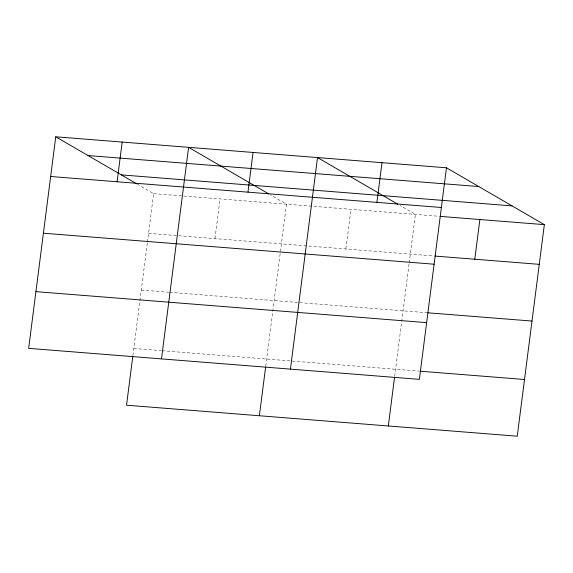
<?xml version="1.0" encoding="UTF-8"?>
<svg xmlns="http://www.w3.org/2000/svg" width="573" height="573" viewBox="0 0 573 573"><rect width="100%" height="100%" fill="white"/><g stroke="black" fill="none" stroke-linecap="round" stroke-linejoin="round"><path stroke-width="0.43" stroke-dasharray="2.87 2.15" d="M132.886 355.582L147.297 243.102M147.411 242.214L153.636 193.653L137.484 184.27M214.968 238.619L220.053 198.917M265.736 366.126L286.479 204.189L270.327 194.806M345.856 249.004L350.948 209.303M394.668 376.354L409.079 263.867M409.194 262.978L415.411 214.417L400.033 205.485M153.636 193.653L182.859 195.966M183.747 196.038L439.255 216.308M148.55 233.354L177.773 235.668M178.661 235.739L434.169 256.009M141.28 290.067L168.734 292.244M169.622 292.309L426.906 312.722M133.796 348.491L161.249 350.669M162.138 350.74L419.422 371.154"/><path stroke-width="0.86" d="M55.753 136.797L28.65 348.355L419.364 379.347L446.467 167.796L55.753 136.797L136.711 183.818M117.085 181.77L122.171 142.068M132.778 356.47L126.533 405.204L517.247 436.203L544.35 224.645L446.467 167.796M161.493 358.891L188.596 147.333L268.787 193.918M247.98 192.156L253.065 152.447M259.376 415.747L265.621 367.007M290.432 369.119L317.528 157.568L397.726 204.146M376.912 202.384L381.998 162.682M388.315 425.975L394.553 377.235M474.795 259.232L479.88 219.531M88.049 155.555L478.77 186.554M121.333 174.887L512.047 205.886M50.668 176.498L441.382 207.498M440.143 216.379L544.35 224.645M435.057 256.081L539.265 264.346M43.398 233.211L434.119 264.21M427.787 312.794L532.002 321.059M35.913 291.643L426.634 322.642M420.303 371.225L524.517 379.491"/></g></svg>
